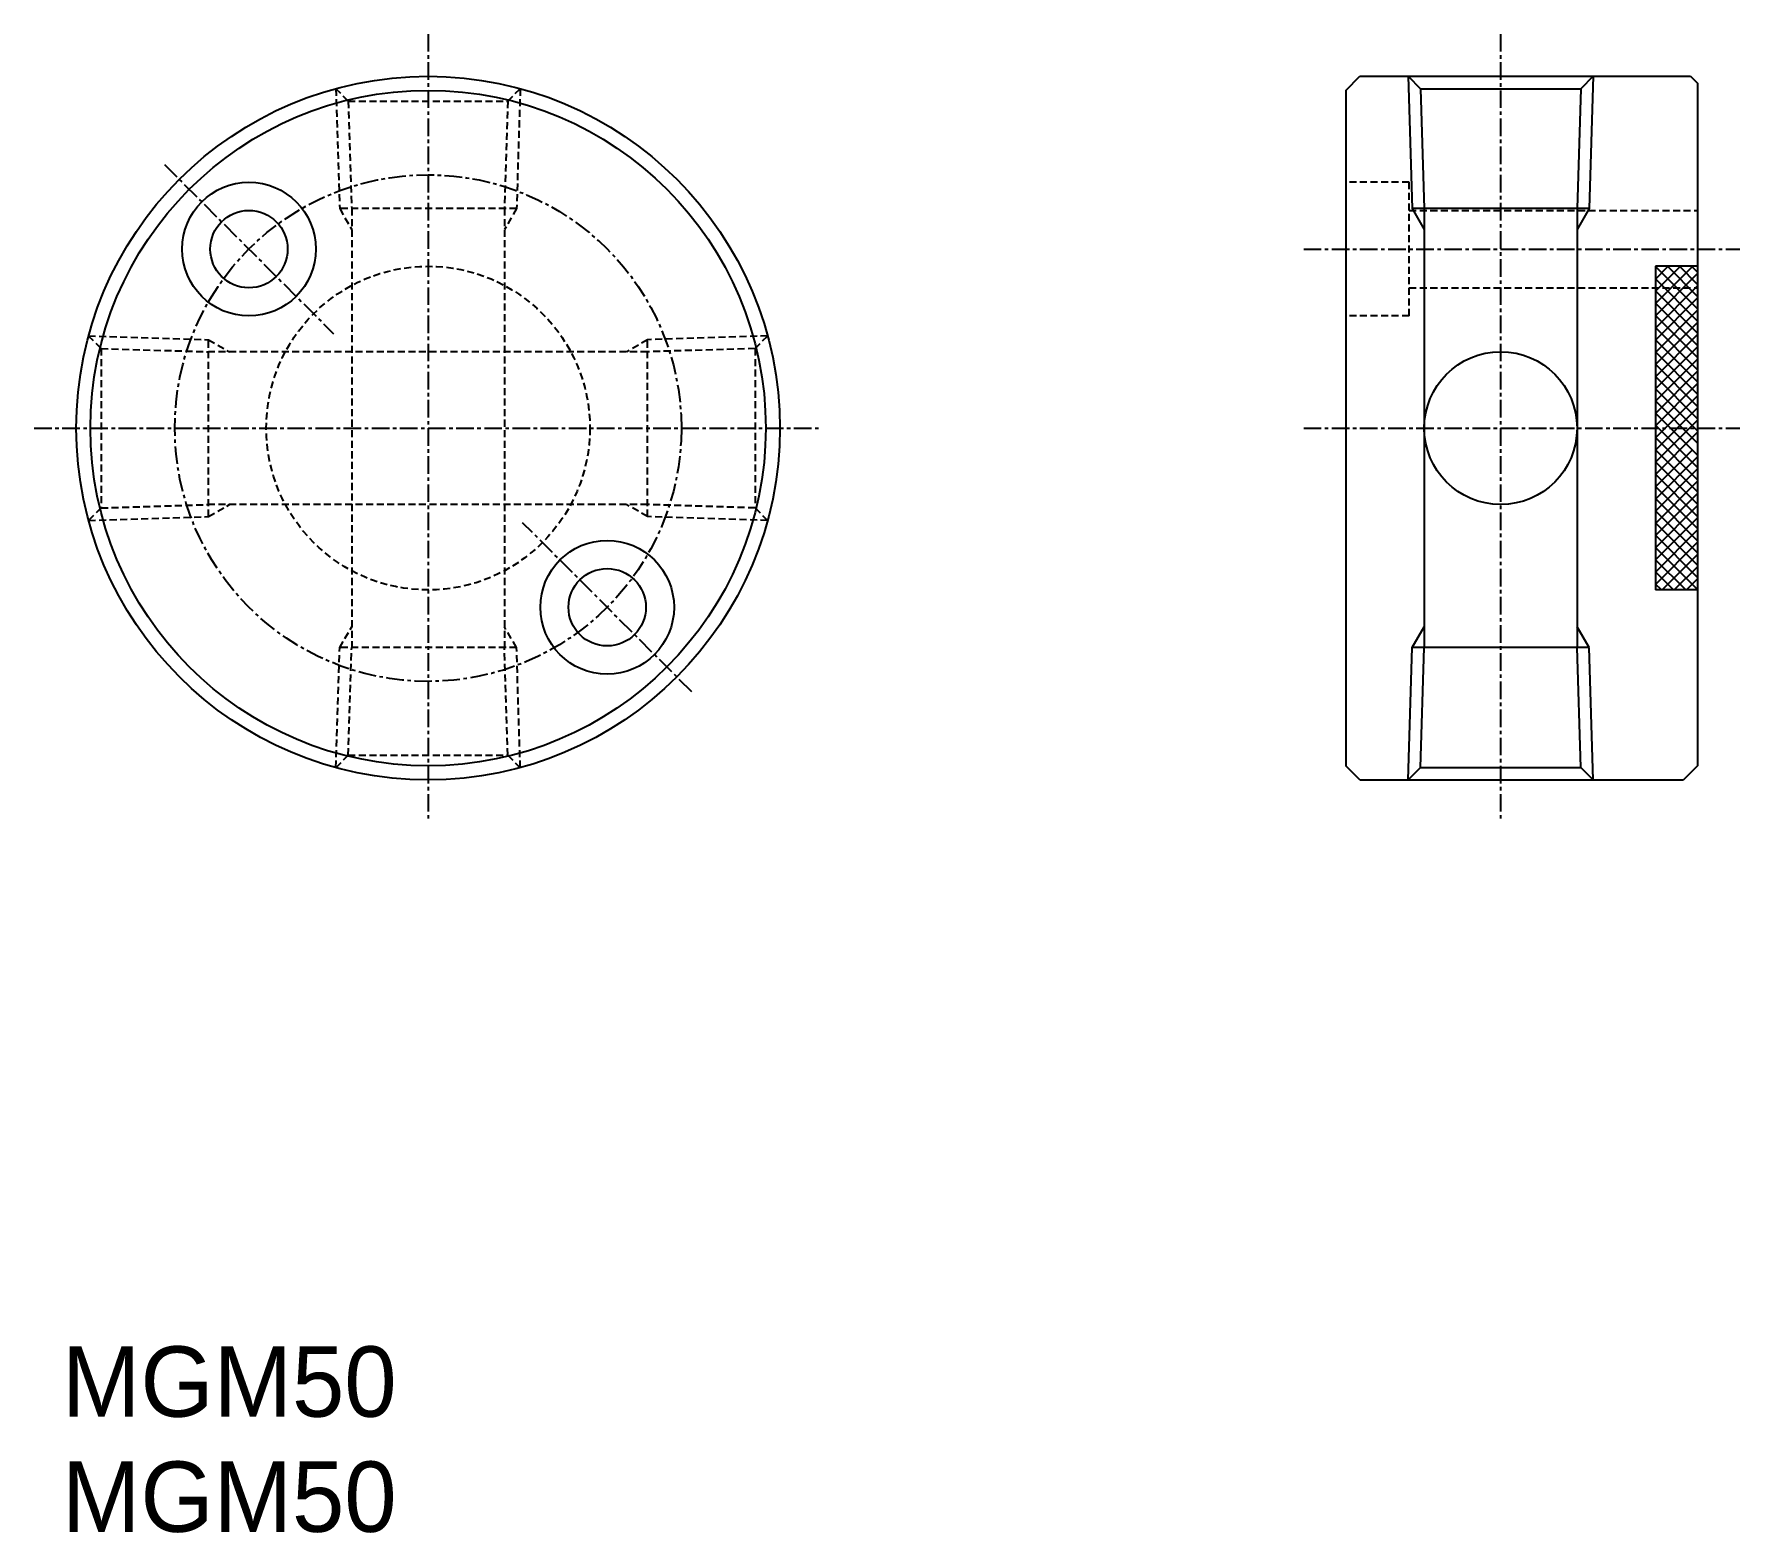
# Model space of a CAD drawing. Extents: x 199 to 321, y 177 to 283.
import ezdxf

# ---------------------------------------------------------------- set-up
doc = ezdxf.new("R2010")
doc.units = 0
doc.linetypes.add('CENTER', pattern=[2, 1.25, -0.25, 0.25, -0.25])
doc.linetypes.add('DASHED', pattern=[0.75, 0.5, -0.25])
doc.layers.get('0').update_dxf_attribs({"linetype": 'CONTINUOUS'})
doc.layers.add('CENTER', color=1, linetype='CENTER')

msp = doc.modelspace()

# ---------------------------------------------------------------- linework, layer by layer
at = {"color": 3, "linetype": 'DASHED'}
for p, q in [((220.84, 279.15), (221.11, 270.63)), ((221.72, 278.27), (220.84, 279.15)), ((233.06, 278.27), (233.94, 279.15)), ((233.94, 279.15), (233.68, 270.63)), ((221.72, 278.27), (233.06, 278.27)), ((221.72, 278.27), (221.96, 270.63)), ((233.06, 278.27), (232.82, 270.63)), ((297.12, 272.5), (292.62, 272.5)), ((297.12, 263), (297.12, 272.5)), ((233.68, 270.63), (221.11, 270.63)), ((221.11, 270.63), (221.96, 269.14)), ((221.96, 270.63), (221.96, 239.43)), ((232.82, 270.63), (232.82, 239.43)), ((233.68, 270.63), (232.82, 269.14)), ((297.12, 270.5), (317.62, 270.5)), ((297.12, 265), (317.62, 265)), ((297.12, 263), (292.62, 263)), ((203.26, 261.58), (211.79, 261.31)), ((204.15, 260.69), (203.26, 261.58)), ((204.15, 260.69), (211.79, 260.45)), ((204.15, 260.69), (204.15, 249.36)), ((211.79, 248.74), (211.79, 261.31)), ((211.79, 261.31), (213.27, 260.45)), ((242.99, 261.31), (241.51, 260.45)), ((251.52, 261.58), (242.99, 261.31)), ((242.99, 248.74), (242.99, 261.31)), ((242.99, 248.74), (242.99, 261.31)), ((250.63, 260.69), (242.99, 260.45)), ((250.63, 260.69), (251.52, 261.58)), ((250.63, 260.69), (250.63, 249.36)), ((242.99, 260.45), (211.79, 260.45)), ((204.15, 249.36), (203.26, 248.47)), ((203.26, 248.47), (211.79, 248.74)), ((204.15, 249.36), (211.79, 249.6)), ((242.99, 249.6), (211.79, 249.6)), ((211.79, 248.74), (213.27, 249.6)), ((242.99, 248.74), (241.51, 249.6)), ((250.63, 249.36), (242.99, 249.6)), ((251.52, 248.47), (242.99, 248.74)), ((250.63, 249.36), (251.52, 248.47)), ((221.11, 239.43), (221.96, 240.91)), ((233.68, 239.43), (232.82, 240.91)), ((220.84, 230.9), (221.11, 239.43)), ((233.68, 239.43), (221.11, 239.43)), ((233.68, 239.43), (221.11, 239.43)), ((221.72, 231.78), (221.96, 239.43)), ((233.06, 231.78), (232.82, 239.43)), ((233.94, 230.9), (233.68, 239.43)), ((221.72, 231.78), (220.84, 230.9)), ((221.72, 231.78), (233.06, 231.78)), ((233.06, 231.78), (233.94, 230.9))]:
    msp.add_line(p, q, dxfattribs=at)
at = {"color": 7, "linetype": 'CONTINUOUS'}
for p, q in [((292.62, 279.03), (293.62, 280.03)), ((292.62, 279.03), (292.62, 231.03)), ((293.62, 280.03), (317.12, 280.03)), ((297.04, 280.03), (297.93, 279.14)), ((297.93, 279.14), (298.19, 270.63)), ((297.93, 279.14), (309.32, 279.14)), ((309.32, 279.14), (309.05, 270.63)), ((310.2, 280.03), (309.32, 279.14)), ((317.12, 280.03), (317.62, 279.53)), ((317.62, 279.53), (317.62, 231.03)), ((309.91, 270.63), (297.34, 270.63)), ((298.19, 270.63), (298.19, 239.43)), ((309.05, 270.63), (309.05, 239.43)), ((314.62, 266.53), (314.62, 243.53)), ((317.62, 266.53), (314.62, 266.53)), ((317.62, 243.53), (314.62, 243.53)), ((309.91, 239.43), (297.34, 239.43)), ((297.93, 230.91), (298.19, 239.43)), ((309.32, 230.91), (309.05, 239.43)), ((293.62, 230.03), (292.62, 231.03)), ((297.04, 230.03), (297.93, 230.91)), ((297.93, 230.91), (309.32, 230.91)), ((310.2, 230.03), (309.32, 230.91)), ((317.62, 231.03), (316.62, 230.03)), ((293.62, 230.03), (316.62, 230.03))]:
    msp.add_line(p, q, dxfattribs=at)
at = {"color": 3, "linetype": 'CONTINUOUS'}
for p, q in [((297.04, 280.03), (297.34, 270.63)), ((310.2, 280.03), (309.91, 270.63)), ((297.34, 270.63), (298.19, 269.14)), ((309.91, 270.63), (309.05, 269.14)), ((314.62, 263.88), (317.27, 266.53)), ((314.62, 265.61), (315.53, 266.53)), ((314.62, 264.75), (316.4, 266.53)), ((317.62, 263.51), (314.62, 266.51)), ((314.62, 263.01), (317.62, 266.01)), ((317.62, 262.64), (314.62, 265.64)), ((317.62, 264.38), (315.48, 266.53)), ((317.62, 265.24), (316.33, 266.53)), ((317.61, 266.1), (317.18, 266.53)), ((314.62, 262.14), (317.62, 265.14)), ((317.62, 261.78), (314.62, 264.78)), ((314.62, 261.28), (317.62, 264.28)), ((317.62, 260.91), (314.62, 263.91)), ((314.62, 260.41), (317.62, 263.41)), ((317.62, 260.04), (314.62, 263.04)), ((314.62, 259.54), (317.62, 262.54)), ((317.62, 259.17), (314.62, 262.17)), ((314.62, 258.67), (317.62, 261.67)), ((317.62, 258.31), (314.62, 261.31)), ((314.62, 257.81), (317.62, 260.81)), ((317.62, 257.44), (314.62, 260.44)), ((314.62, 256.94), (317.62, 259.94)), ((317.62, 256.57), (314.62, 259.57)), ((314.62, 256.07), (317.62, 259.07)), ((317.62, 255.7), (314.62, 258.7)), ((314.62, 255.2), (317.62, 258.2)), ((317.62, 254.83), (314.62, 257.83)), ((314.62, 254.33), (317.62, 257.33)), ((317.62, 253.97), (314.62, 256.97)), ((314.62, 253.47), (317.62, 256.47)), ((317.62, 253.1), (314.62, 256.1)), ((314.62, 252.6), (317.62, 255.6)), ((317.62, 252.23), (314.62, 255.23)), ((314.62, 251.73), (317.62, 254.73)), ((317.62, 251.36), (314.62, 254.36)), ((317.62, 250.49), (314.62, 253.49)), ((314.62, 250.86), (317.23, 253.47)), ((314.62, 249.99), (317.62, 252.99)), ((317.62, 249.63), (314.62, 252.63)), ((314.62, 249.13), (317.62, 252.13)), ((317.62, 248.76), (314.62, 251.76)), ((314.62, 248.26), (317.62, 251.26)), ((317.62, 247.89), (314.62, 250.89)), ((314.62, 247.39), (317.62, 250.39)), ((317.62, 247.02), (314.62, 250.02)), ((314.62, 246.52), (317.62, 249.52)), ((317.62, 246.16), (314.62, 249.16)), ((314.62, 245.66), (317.62, 248.66)), ((317.62, 245.29), (314.62, 248.29)), ((314.62, 244.79), (317.62, 247.79)), ((317.62, 244.42), (314.62, 247.42)), ((314.62, 243.92), (317.62, 246.92)), ((317.62, 243.55), (314.62, 246.55)), ((316.78, 243.53), (314.62, 245.68)), ((315.1, 243.53), (317.62, 246.05)), ((315.96, 243.53), (317.62, 245.18)), ((315.91, 243.53), (314.62, 244.82)), ((315.05, 243.53), (314.62, 243.95)), ((316.83, 243.53), (317.62, 244.32)), ((297.34, 239.43), (298.19, 240.91)), ((309.91, 239.43), (309.05, 240.91)), ((297.04, 230.03), (297.34, 239.43)), ((310.2, 230.03), (309.91, 239.43))]:
    msp.add_line(p, q, dxfattribs=at)
at = {"color": 7, "linetype": 'CONTINUOUS'}
for centre, radius in [((227.39, 255.03), 25), ((227.39, 255.03), 24), ((214.66, 267.75), 4.75), ((214.66, 267.75), 2.75), ((303.62, 255.03), 5.43), ((240.12, 242.3), 4.75), ((240.12, 242.3), 2.75)]:
    msp.add_circle(centre, radius, dxfattribs=at)
at = {"color": 3, "linetype": 'DASHED'}
msp.add_circle((227.39, 255.03), 11.5, dxfattribs=at)
at = {"layer": 'CENTER', "color": 1, "linetype": 'CENTER'}
for p, q in [((227.39, 283.03), (227.39, 227.03)), ((303.62, 283.03), (303.62, 227.03)), ((208.65, 273.76), (220.67, 261.74)), ((289.62, 267.75), (320.62, 267.75)), ((199.39, 255.03), (255.39, 255.03)), ((289.62, 255.03), (320.62, 255.03)), ((246.13, 236.29), (234.11, 248.31))]:
    msp.add_line(p, q, dxfattribs=at)
msp.add_circle((227.39, 255.03), 18, dxfattribs=at)

# ---------------------------------------------------------------- texts
at = {"color": 7, "linetype": 'CONTINUOUS'}
for p in [(201.38, 184.78), (201.38, 176.6)]:
    msp.add_text('MGM50', height=5, dxfattribs=at).set_placement(p)

doc.saveas('drawing.dxf')
